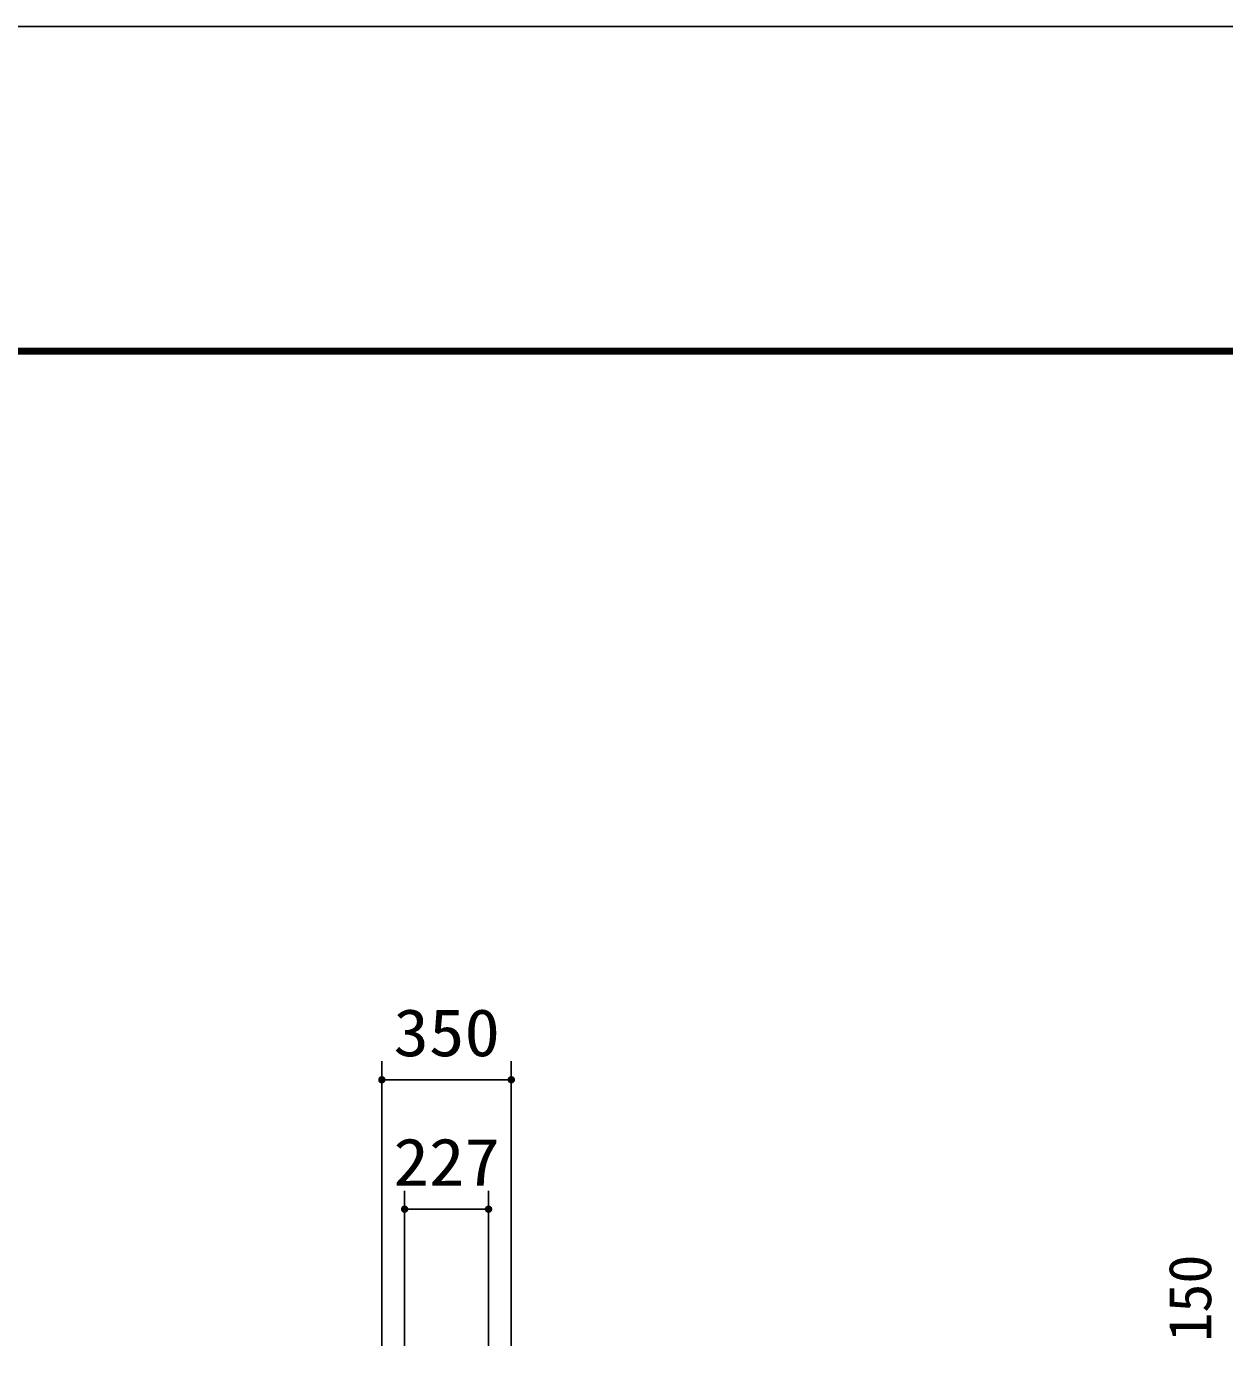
# Model space of a CAD drawing. Units: millimetres, scale not verified. Extents: x -14850 to 14850, y -10500 to 10500.
# Drawn here: x -4150 to -911, y 6909 to 10500 of the extents above; entities that cross this region are included whole.
import ezdxf
from ezdxf.enums import TextEntityAlignment as Align

# ---------------------------------------------------------------- set-up
doc = ezdxf.new("R2010")
doc.units = ezdxf.units.MM
doc.header["$LTSCALE"] = 50
for name, color, linetype, lineweight in [('0-0_0-2', 5, 'Continuous', 25), ('0-5_0-5', 5, 'Continuous', 25), ('0-8_図面枠', 7, 'Continuous', 25), ('0-9_Axis_waku', 7, 'Continuous', 25)]:
    doc.layers.add(name, color=color, linetype=linetype, lineweight=lineweight)
doc.styles.add('ＭＳ ゴシック', font='')
doc.styles.get('ＭＳ ゴシック').set_extended_font_data('MS Gothic')

msp = doc.modelspace()

# ---------------------------------------------------------------- linework, layer by layer
at = {"layer": '0-0_0-2', "color": 2}
for p, q in [((-3189.17, 7701.64), (-3189.17, 6931.72)), ((-2839.17, 7701.64), (-2839.17, 6931.72)), ((-3189.17, 7651.64), (-2839.17, 7651.64)), ((-3127.67, 7351.64), (-3127.67, 6931.72)), ((-2900.67, 7351.64), (-2900.67, 6931.72)), ((-3127.67, 7301.64), (-2900.67, 7301.64))]:
    msp.add_line(p, q, dxfattribs=at)
at = {"layer": '0-0_0-2'}
for points in [[(-3189.17, 7651.64), (-3199.17, 7651.64), (-3199.15, 7652.27)], [(-3189.17, 7651.64), (-3199.09, 7650.39), (-3199.17, 7651.64)], [(-3189.17, 7651.64), (-3199.15, 7652.27), (-3198.99, 7653.52)], [(-3189.17, 7651.64), (-3198.86, 7649.16), (-3199.09, 7650.39)], [(-3189.17, 7651.64), (-3198.99, 7653.52), (-3198.68, 7654.73)], [(-3189.17, 7651.64), (-3198.47, 7647.96), (-3198.86, 7649.16)], [(-3189.17, 7651.64), (-3198.68, 7654.73), (-3198.22, 7655.9)], [(-3189.17, 7651.64), (-3197.93, 7646.83), (-3198.47, 7647.96)], [(-3189.17, 7651.64), (-3198.22, 7655.9), (-3197.61, 7657)], [(-3189.17, 7641.64), (-3197.93, 7646.83), (-3189.17, 7651.64)], [(-3189.17, 7651.64), (-3197.61, 7657), (-3196.88, 7658.02)], [(-3189.17, 7661.64), (-3196.88, 7658.02), (-3196.02, 7658.93)], [(-3189.17, 7651.64), (-3196.88, 7658.02), (-3189.17, 7661.64)], [(-3189.17, 7661.64), (-3196.02, 7658.93), (-3190.42, 7661.56)], [(-3190.42, 7661.56), (-3196.02, 7658.93), (-3195.05, 7659.73)], [(-3190.42, 7661.56), (-3195.05, 7659.73), (-3191.66, 7661.33)], [(-3191.66, 7661.33), (-3195.05, 7659.73), (-3193.99, 7660.41)], [(-3191.66, 7661.33), (-3193.99, 7660.41), (-3192.85, 7660.94)], [(-3188.54, 7661.62), (-3189.17, 7651.64), (-3189.17, 7661.64)], [(-3187.3, 7661.47), (-3189.17, 7651.64), (-3188.54, 7661.62)], [(-3186.08, 7661.15), (-3189.17, 7651.64), (-3187.3, 7661.47)], [(-3184.91, 7660.69), (-3189.17, 7651.64), (-3186.08, 7661.15)], [(-3183.81, 7660.09), (-3189.17, 7651.64), (-3184.91, 7660.69)], [(-3182.8, 7659.35), (-3189.17, 7651.64), (-3183.81, 7660.09)], [(-3181.88, 7658.49), (-3189.17, 7651.64), (-3182.8, 7659.35)], [(-3181.08, 7657.52), (-3189.17, 7651.64), (-3181.88, 7658.49)], [(-3180.41, 7656.46), (-3189.17, 7651.64), (-3181.08, 7657.52)], [(-3179.87, 7655.32), (-3189.17, 7651.64), (-3180.41, 7656.46)], [(-3179.87, 7655.32), (-3179.17, 7651.64), (-3189.17, 7651.64)], [(-3179.17, 7651.64), (-3189.17, 7641.64), (-3189.17, 7651.64)], [(-3179.19, 7651.02), (-3189.17, 7641.64), (-3179.17, 7651.64)], [(-3179.35, 7649.77), (-3189.17, 7641.64), (-3179.19, 7651.02)], [(-3179.66, 7648.55), (-3189.17, 7641.64), (-3179.35, 7649.77)], [(-3179.49, 7654.13), (-3179.17, 7651.64), (-3179.87, 7655.32)], [(-3179.25, 7652.9), (-3179.17, 7651.64), (-3179.49, 7654.13)], [(-2839.17, 7651.64), (-2849.17, 7651.64), (-2849.15, 7652.27)], [(-2839.17, 7651.64), (-2849.09, 7650.39), (-2849.17, 7651.64)], [(-2839.17, 7651.64), (-2849.15, 7652.27), (-2848.99, 7653.52)], [(-2839.17, 7651.64), (-2848.86, 7649.16), (-2849.09, 7650.39)], [(-2839.17, 7651.64), (-2848.99, 7653.52), (-2848.68, 7654.73)], [(-2839.17, 7651.64), (-2848.47, 7647.96), (-2848.86, 7649.16)], [(-2839.17, 7651.64), (-2848.68, 7654.73), (-2848.22, 7655.9)], [(-2839.17, 7641.64), (-2848.47, 7647.96), (-2839.17, 7651.64)], [(-2839.17, 7651.64), (-2848.22, 7655.9), (-2847.61, 7657)], [(-2839.17, 7651.64), (-2847.61, 7657), (-2846.88, 7658.02)], [(-2839.17, 7651.64), (-2846.88, 7658.02), (-2846.02, 7658.93)], [(-2839.17, 7661.64), (-2846.02, 7658.93), (-2845.05, 7659.73)], [(-2839.17, 7651.64), (-2846.02, 7658.93), (-2839.17, 7661.64)], [(-2839.17, 7661.64), (-2845.05, 7659.73), (-2840.42, 7661.56)], [(-2840.42, 7661.56), (-2845.05, 7659.73), (-2843.99, 7660.41)], [(-2840.42, 7661.56), (-2843.99, 7660.41), (-2841.66, 7661.33)], [(-2841.66, 7661.33), (-2843.99, 7660.41), (-2842.85, 7660.94)], [(-2838.54, 7661.62), (-2839.17, 7651.64), (-2839.17, 7661.64)], [(-2837.3, 7661.47), (-2839.17, 7651.64), (-2838.54, 7661.62)], [(-2836.08, 7661.15), (-2839.17, 7651.64), (-2837.3, 7661.47)], [(-2834.91, 7660.69), (-2839.17, 7651.64), (-2836.08, 7661.15)], [(-2833.81, 7660.09), (-2839.17, 7651.64), (-2834.91, 7660.69)], [(-2832.8, 7659.35), (-2839.17, 7651.64), (-2833.81, 7660.09)], [(-2831.88, 7658.49), (-2839.17, 7651.64), (-2832.8, 7659.35)], [(-2831.08, 7657.52), (-2839.17, 7651.64), (-2831.88, 7658.49)], [(-2830.41, 7656.46), (-2839.17, 7651.64), (-2831.08, 7657.52)], [(-2829.87, 7655.32), (-2839.17, 7651.64), (-2830.41, 7656.46)], [(-2829.48, 7654.13), (-2839.17, 7651.64), (-2829.87, 7655.32)], [(-2829.48, 7654.13), (-2829.17, 7651.64), (-2839.17, 7651.64)], [(-2829.17, 7651.64), (-2839.17, 7641.64), (-2839.17, 7651.64)], [(-2829.19, 7651.02), (-2839.17, 7641.64), (-2829.17, 7651.64)], [(-2829.35, 7649.77), (-2839.17, 7641.64), (-2829.19, 7651.02)], [(-2829.66, 7648.55), (-2839.17, 7641.64), (-2829.35, 7649.77)], [(-2829.25, 7652.9), (-2829.17, 7651.64), (-2829.48, 7654.13)], [(-3189.17, 7641.64), (-3197.26, 7645.77), (-3197.93, 7646.83)], [(-3189.17, 7641.64), (-3196.46, 7644.8), (-3197.26, 7645.77)], [(-3189.17, 7641.64), (-3195.55, 7643.94), (-3196.46, 7644.8)], [(-3189.17, 7641.64), (-3194.53, 7643.2), (-3195.55, 7643.94)], [(-3189.17, 7641.64), (-3193.43, 7642.6), (-3194.53, 7643.2)], [(-3189.17, 7641.64), (-3192.26, 7642.13), (-3193.43, 7642.6)], [(-3189.17, 7641.64), (-3191.04, 7641.82), (-3192.26, 7642.13)], [(-3189.17, 7641.64), (-3189.8, 7641.66), (-3191.04, 7641.82)], [(-3180.12, 7647.39), (-3189.17, 7641.64), (-3179.66, 7648.55)], [(-3180.73, 7646.29), (-3189.17, 7641.64), (-3180.12, 7647.39)], [(-3181.47, 7645.27), (-3189.17, 7641.64), (-3180.73, 7646.29)], [(-3182.33, 7644.35), (-3189.17, 7641.64), (-3181.47, 7645.27)], [(-3182.33, 7644.35), (-3187.92, 7641.72), (-3189.17, 7641.64)], [(-3183.29, 7643.55), (-3187.92, 7641.72), (-3182.33, 7644.35)], [(-3183.29, 7643.55), (-3186.68, 7641.96), (-3187.92, 7641.72)], [(-3184.35, 7642.88), (-3186.68, 7641.96), (-3183.29, 7643.55)], [(-3184.35, 7642.88), (-3185.49, 7642.35), (-3186.68, 7641.96)], [(-2839.17, 7641.64), (-2847.93, 7646.83), (-2848.47, 7647.96)], [(-2839.17, 7641.64), (-2847.26, 7645.77), (-2847.93, 7646.83)], [(-2839.17, 7641.64), (-2846.46, 7644.8), (-2847.26, 7645.77)], [(-2839.17, 7641.64), (-2845.54, 7643.94), (-2846.46, 7644.8)], [(-2839.17, 7641.64), (-2844.53, 7643.2), (-2845.54, 7643.94)], [(-2839.17, 7641.64), (-2843.43, 7642.6), (-2844.53, 7643.2)], [(-2839.17, 7641.64), (-2842.26, 7642.13), (-2843.43, 7642.6)], [(-2839.17, 7641.64), (-2841.04, 7641.82), (-2842.26, 7642.13)], [(-2839.17, 7641.64), (-2839.8, 7641.66), (-2841.04, 7641.82)], [(-2830.12, 7647.39), (-2839.17, 7641.64), (-2829.66, 7648.55)], [(-2830.73, 7646.29), (-2839.17, 7641.64), (-2830.12, 7647.39)], [(-2831.47, 7645.27), (-2839.17, 7641.64), (-2830.73, 7646.29)], [(-2832.33, 7644.35), (-2839.17, 7641.64), (-2831.47, 7645.27)], [(-2833.29, 7643.55), (-2839.17, 7641.64), (-2832.33, 7644.35)], [(-2833.29, 7643.55), (-2837.92, 7641.72), (-2839.17, 7641.64)], [(-2834.35, 7642.88), (-2837.92, 7641.72), (-2833.29, 7643.55)], [(-2834.35, 7642.88), (-2836.68, 7641.96), (-2837.92, 7641.72)], [(-2835.49, 7642.35), (-2836.68, 7641.96), (-2834.35, 7642.88)], [(-3127.67, 7301.64), (-3137.67, 7301.64), (-3137.65, 7302.27)], [(-3127.67, 7301.64), (-3137.59, 7300.39), (-3137.67, 7301.64)], [(-3127.67, 7301.64), (-3137.65, 7302.27), (-3137.49, 7303.52)], [(-3127.67, 7301.64), (-3137.36, 7299.16), (-3137.59, 7300.39)], [(-3127.67, 7301.64), (-3137.49, 7303.52), (-3137.18, 7304.73)], [(-3127.67, 7301.64), (-3136.97, 7297.96), (-3137.36, 7299.16)], [(-3127.67, 7301.64), (-3137.18, 7304.73), (-3136.72, 7305.9)], [(-3127.67, 7301.64), (-3136.43, 7296.83), (-3136.97, 7297.96)], [(-3127.67, 7301.64), (-3136.72, 7305.9), (-3136.11, 7307)], [(-3127.67, 7291.64), (-3136.43, 7296.83), (-3127.67, 7301.64)], [(-3127.67, 7291.64), (-3135.76, 7295.77), (-3136.43, 7296.83)], [(-3127.67, 7301.64), (-3136.11, 7307), (-3135.38, 7308.02)], [(-3127.67, 7291.64), (-3134.96, 7294.8), (-3135.76, 7295.77)], [(-3127.67, 7311.64), (-3135.38, 7308.02), (-3134.52, 7308.93)], [(-3127.67, 7301.64), (-3135.38, 7308.02), (-3127.67, 7311.64)], [(-3127.67, 7291.64), (-3134.04, 7293.94), (-3134.96, 7294.8)], [(-3127.67, 7311.64), (-3134.52, 7308.93), (-3128.92, 7311.56)], [(-3128.92, 7311.56), (-3134.52, 7308.93), (-3133.55, 7309.73)], [(-3127.67, 7291.64), (-3133.03, 7293.2), (-3134.04, 7293.94)], [(-3128.92, 7311.56), (-3133.55, 7309.73), (-3130.16, 7311.33)], [(-3130.16, 7311.33), (-3133.55, 7309.73), (-3132.49, 7310.41)], [(-3127.67, 7291.64), (-3131.93, 7292.6), (-3133.03, 7293.2)], [(-3130.16, 7311.33), (-3132.49, 7310.41), (-3131.35, 7310.94)], [(-3127.67, 7291.64), (-3130.76, 7292.13), (-3131.93, 7292.6)], [(-3127.67, 7291.64), (-3129.54, 7291.82), (-3130.76, 7292.13)], [(-3127.67, 7291.64), (-3128.3, 7291.66), (-3129.54, 7291.82)], [(-3127.04, 7311.62), (-3127.67, 7301.64), (-3127.67, 7311.64)], [(-3125.8, 7311.47), (-3127.67, 7301.64), (-3127.04, 7311.62)], [(-3124.58, 7311.15), (-3127.67, 7301.64), (-3125.8, 7311.47)], [(-3123.41, 7310.69), (-3127.67, 7301.64), (-3124.58, 7311.15)], [(-3122.31, 7310.09), (-3127.67, 7301.64), (-3123.41, 7310.69)], [(-3121.3, 7309.35), (-3127.67, 7301.64), (-3122.31, 7310.09)], [(-3120.38, 7308.49), (-3127.67, 7301.64), (-3121.3, 7309.35)], [(-3119.58, 7307.52), (-3127.67, 7301.64), (-3120.38, 7308.49)], [(-3118.91, 7306.46), (-3127.67, 7301.64), (-3119.58, 7307.52)], [(-3118.37, 7305.32), (-3127.67, 7301.64), (-3118.91, 7306.46)], [(-3118.37, 7305.32), (-3117.67, 7301.64), (-3127.67, 7301.64)], [(-3117.67, 7301.64), (-3127.67, 7291.64), (-3127.67, 7301.64)], [(-3117.69, 7301.02), (-3127.67, 7291.64), (-3117.67, 7301.64)], [(-3117.85, 7299.77), (-3127.67, 7291.64), (-3117.69, 7301.02)], [(-3118.16, 7298.55), (-3127.67, 7291.64), (-3117.85, 7299.77)], [(-3118.62, 7297.39), (-3127.67, 7291.64), (-3118.16, 7298.55)], [(-3119.23, 7296.29), (-3127.67, 7291.64), (-3118.62, 7297.39)], [(-3119.97, 7295.27), (-3127.67, 7291.64), (-3119.23, 7296.29)], [(-3120.83, 7294.35), (-3127.67, 7291.64), (-3119.97, 7295.27)], [(-3120.83, 7294.35), (-3126.42, 7291.72), (-3127.67, 7291.64)], [(-3121.79, 7293.55), (-3126.42, 7291.72), (-3120.83, 7294.35)], [(-3121.79, 7293.55), (-3125.18, 7291.96), (-3126.42, 7291.72)], [(-3122.85, 7292.88), (-3125.18, 7291.96), (-3121.79, 7293.55)], [(-3122.85, 7292.88), (-3123.99, 7292.35), (-3125.18, 7291.96)], [(-3117.98, 7304.13), (-3117.67, 7301.64), (-3118.37, 7305.32)], [(-3117.75, 7302.9), (-3117.67, 7301.64), (-3117.98, 7304.13)], [(-2900.67, 7301.64), (-2910.67, 7301.64), (-2910.65, 7302.27)], [(-2900.67, 7301.64), (-2910.59, 7300.39), (-2910.67, 7301.64)], [(-2900.67, 7301.64), (-2910.65, 7302.27), (-2910.49, 7303.52)], [(-2900.67, 7301.64), (-2910.36, 7299.16), (-2910.59, 7300.39)], [(-2900.67, 7301.64), (-2910.49, 7303.52), (-2910.18, 7304.73)], [(-2900.67, 7301.64), (-2909.97, 7297.96), (-2910.36, 7299.16)], [(-2900.67, 7301.64), (-2910.18, 7304.73), (-2909.72, 7305.9)], [(-2900.67, 7301.64), (-2909.43, 7296.83), (-2909.97, 7297.96)], [(-2900.67, 7301.64), (-2909.72, 7305.9), (-2909.11, 7307)], [(-2900.67, 7291.64), (-2909.43, 7296.83), (-2900.67, 7301.64)], [(-2900.67, 7291.64), (-2908.76, 7295.77), (-2909.43, 7296.83)], [(-2900.67, 7301.64), (-2909.11, 7307), (-2908.38, 7308.02)], [(-2900.67, 7291.64), (-2907.96, 7294.8), (-2908.76, 7295.77)], [(-2900.67, 7311.64), (-2908.38, 7308.02), (-2907.52, 7308.93)], [(-2900.67, 7301.64), (-2908.38, 7308.02), (-2900.67, 7311.64)], [(-2900.67, 7291.64), (-2907.05, 7293.94), (-2907.96, 7294.8)], [(-2900.67, 7311.64), (-2907.52, 7308.93), (-2901.92, 7311.56)], [(-2901.92, 7311.56), (-2907.52, 7308.93), (-2906.55, 7309.73)], [(-2900.67, 7291.64), (-2906.03, 7293.2), (-2907.05, 7293.94)], [(-2901.92, 7311.56), (-2906.55, 7309.73), (-2903.16, 7311.33)], [(-2903.16, 7311.33), (-2906.55, 7309.73), (-2905.49, 7310.41)], [(-2900.67, 7291.64), (-2904.93, 7292.6), (-2906.03, 7293.2)], [(-2903.16, 7311.33), (-2905.49, 7310.41), (-2904.35, 7310.94)], [(-2900.67, 7291.64), (-2903.76, 7292.13), (-2904.93, 7292.6)], [(-2900.67, 7291.64), (-2902.54, 7291.82), (-2903.76, 7292.13)], [(-2900.67, 7291.64), (-2901.3, 7291.66), (-2902.54, 7291.82)], [(-2900.04, 7311.62), (-2900.67, 7301.64), (-2900.67, 7311.64)], [(-2898.8, 7311.47), (-2900.67, 7301.64), (-2900.04, 7311.62)], [(-2897.58, 7311.15), (-2900.67, 7301.64), (-2898.8, 7311.47)], [(-2896.41, 7310.69), (-2900.67, 7301.64), (-2897.58, 7311.15)], [(-2895.31, 7310.09), (-2900.67, 7301.64), (-2896.41, 7310.69)], [(-2894.3, 7309.35), (-2900.67, 7301.64), (-2895.31, 7310.09)], [(-2893.38, 7308.49), (-2900.67, 7301.64), (-2894.3, 7309.35)], [(-2892.58, 7307.52), (-2900.67, 7301.64), (-2893.38, 7308.49)], [(-2891.91, 7306.46), (-2900.67, 7301.64), (-2892.58, 7307.52)], [(-2891.37, 7305.32), (-2900.67, 7301.64), (-2891.91, 7306.46)], [(-2891.37, 7305.32), (-2890.67, 7301.64), (-2900.67, 7301.64)], [(-2890.67, 7301.64), (-2900.67, 7291.64), (-2900.67, 7301.64)], [(-2890.69, 7301.02), (-2900.67, 7291.64), (-2890.67, 7301.64)], [(-2890.85, 7299.77), (-2900.67, 7291.64), (-2890.69, 7301.02)], [(-2891.16, 7298.55), (-2900.67, 7291.64), (-2890.85, 7299.77)], [(-2891.62, 7297.39), (-2900.67, 7291.64), (-2891.16, 7298.55)], [(-2892.23, 7296.29), (-2900.67, 7291.64), (-2891.62, 7297.39)], [(-2892.97, 7295.27), (-2900.67, 7291.64), (-2892.23, 7296.29)], [(-2893.83, 7294.35), (-2900.67, 7291.64), (-2892.97, 7295.27)], [(-2893.83, 7294.35), (-2899.42, 7291.72), (-2900.67, 7291.64)], [(-2894.79, 7293.55), (-2899.42, 7291.72), (-2893.83, 7294.35)], [(-2894.79, 7293.55), (-2898.18, 7291.96), (-2899.42, 7291.72)], [(-2895.85, 7292.88), (-2898.18, 7291.96), (-2894.79, 7293.55)], [(-2895.85, 7292.88), (-2896.99, 7292.35), (-2898.18, 7291.96)], [(-2890.98, 7304.13), (-2890.67, 7301.64), (-2891.37, 7305.32)], [(-2890.75, 7302.9), (-2890.67, 7301.64), (-2890.98, 7304.13)]]:
    msp.add_solid(points, dxfattribs=at)
at = {"layer": '0-8_図面枠'}
msp.add_lwpolyline([(-14850, -10500), (14850, -10500), (14850, 10500), (-14850, 10500)], close=True, dxfattribs=at)
at = {"layer": '0-9_Axis_waku'}
for p, q in [((-12964, 9629), (14014, 9629)), ((-12963, 9628), (14013, 9628)), ((-12962, 9627), (14012, 9627)), ((-12961, 9626), (14011, 9626)), ((-12960, 9625), (14010, 9625)), ((-12959, 9624), (14009, 9624)), ((-12958, 9623), (14008, 9623)), ((-12957, 9622), (14007, 9622)), ((-12956, 9621), (14006, 9621)), ((-12955, 9620), (14005, 9620)), ((-12954, 9619), (14004, 9619)), ((-12953, 9618), (14003, 9618)), ((-12952, 9617), (14002, 9617)), ((-12951, 9616), (14001, 9616)), ((-12950, 9615), (14000, 9615))]:
    msp.add_line(p, q, dxfattribs=at)

# ---------------------------------------------------------------- texts
at = {"layer": '0-0_0-2', "color": 4, "style": 'ＭＳ ゴシック', "width": 1.1}
for s, p in [('350', (-3157.92, 7676.64)), ('227', (-3157.92, 7326.64))]:
    msp.add_text(s, height=128.4, dxfattribs=at).set_placement(p, align=Align.BOTTOM_LEFT)
at = {"layer": '0-5_0-5', "color": 4, "style": 'ＭＳ ゴシック'}
msp.add_text('150', height=115.5, rotation=90, dxfattribs=at).set_placement((-911.67, 6943.18), align=Align.BOTTOM_LEFT)

doc.saveas('drawing.dxf')
